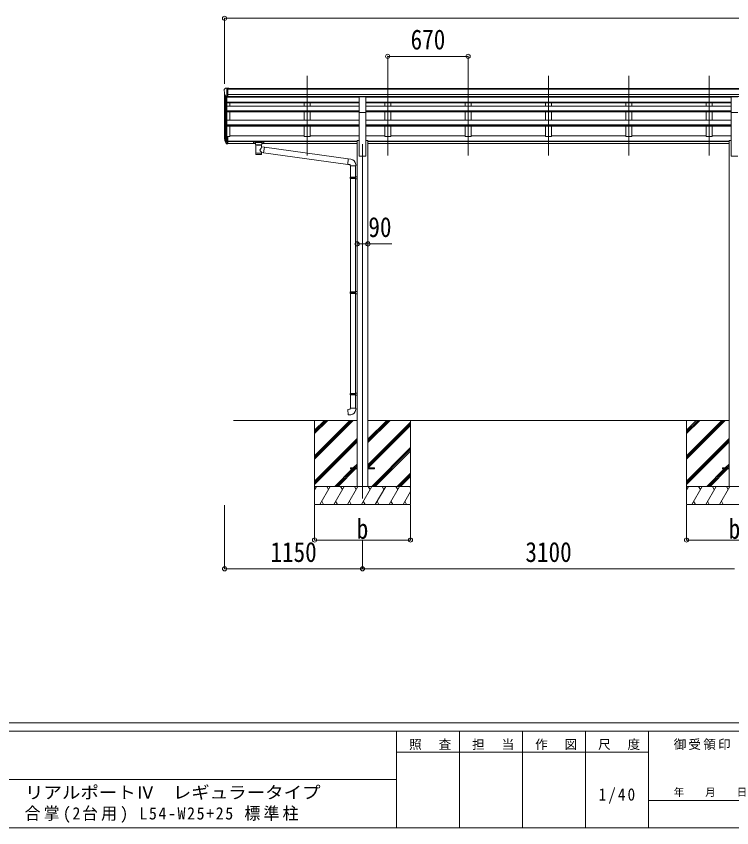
# Model space of a CAD drawing. Units: millimetres at full size. Extents: x -9783 to 33754, y -10064 to 6752.
# Drawn here: x 36 to 6000, y -6828 to -69 of the extents above; entities that cross this region are included whole.
import ezdxf
from ezdxf.enums import TextEntityAlignment as Align

# ---------------------------------------------------------------- set-up
doc = ezdxf.new("R2010")
doc.units = ezdxf.units.MM
doc.header["$LTSCALE"] = 35
doc.header["$PDMODE"] = 32
doc.header["$PDSIZE"] = 35
for name, color, linetype, lineweight in [('0-0_0', 7, 'Continuous', 9), ('0-1_本体', 4, 'Continuous', 9), ('0-2_部品', 7, 'Continuous', 9), ('0-8_PARTS2', 2, 'Continuous', 9), ('0-A_寸法', 6, 'Continuous', 9), ('F-0_240', 7, 'Continuous', 9)]:
    doc.layers.add(name, color=color, linetype=linetype, lineweight=lineweight)
doc.styles.add('ＭＳ ゴシック', font='')
doc.styles.get('ＭＳ ゴシック').set_extended_font_data('MS Gothic')

msp = doc.modelspace()

# ---------------------------------------------------------------- linework, layer by layer
at = {"layer": '0-0_0'}
for p, q in [((1846.2, -3435.17), (2877, -3435.17)), ((2522.2, -3435.17), (2522.2, -4135.16)), ((2522.2, -3729.34), (2816.38, -3435.17)), ((2522.2, -3743.48), (2830.53, -3435.17)), ((2522.2, -3757.63), (2844.67, -3435.17)), ((2522.2, -3545.5), (2632.54, -3435.17)), ((2522.2, -3531.35), (2618.39, -3435.17)), ((2522.2, -3517.21), (2604.25, -3435.17)), ((2967.4, -3620.79), (3153.04, -3435.17)), ((2967.4, -3606.65), (3138.89, -3435.17)), ((2967.4, -3592.51), (3124.75, -3435.17)), ((2967.4, -3435.17), (5977, -3435.17)), ((3322.2, -3435.17), (3322.2, -4135.16)), ((5622.2, -3435.17), (5622.2, -4135.16)), ((5622.2, -3729.34), (5916.38, -3435.17)), ((5622.2, -3743.48), (5930.53, -3435.17)), ((5622.2, -3757.63), (5944.67, -3435.17)), ((5622.2, -3545.5), (5732.54, -3435.17)), ((5622.2, -3531.35), (5718.39, -3435.17)), ((5622.2, -3517.21), (5704.25, -3435.17)), ((2967.4, -3804.64), (3322.2, -3449.84)), ((2967.4, -3818.78), (3322.2, -3463.99)), ((2969.66, -3830.67), (3322.2, -3478.13)), ((2522.2, -3941.47), (2877, -3586.68)), ((2522.2, -3955.62), (2877, -3600.82)), ((2522.2, -3969.76), (2877, -3614.96)), ((5622.2, -3941.47), (5977, -3586.68)), ((5622.2, -3955.62), (5977, -3600.82)), ((5622.2, -3969.76), (5977, -3614.96)), ((2999.01, -3985.16), (3322.2, -3661.98)), ((3013.15, -3985.16), (3322.2, -3676.12)), ((3027.3, -3985.16), (3322.2, -3690.26)), ((2690.65, -3985.16), (2836.15, -3839.67)), ((2704.79, -3985.16), (2850.29, -3839.67)), ((2718.93, -3985.16), (2864.43, -3839.67)), ((2845.15, -3830.67), (2877, -3798.81)), ((2859.29, -3830.67), (2877, -3812.95)), ((2873.43, -3830.67), (2877, -3827.09)), ((5790.65, -3985.16), (5936.15, -3839.67)), ((5804.79, -3985.16), (5950.29, -3839.67)), ((5818.93, -3985.16), (5964.43, -3839.67)), ((5945.15, -3830.67), (5977, -3798.81)), ((5959.29, -3830.67), (5977, -3812.95)), ((5973.43, -3830.67), (5977, -3827.09)), ((3211.15, -3985.16), (3322.2, -3874.11)), ((3225.29, -3985.16), (3322.2, -3888.25)), ((3239.43, -3985.16), (3322.2, -3902.39)), ((3322.2, -3985.16), (2522.2, -3985.16)), ((2522.2, -4012.67), (2538.08, -3985.16)), ((2566.95, -4135.16), (2653.55, -3985.16)), ((2638.55, -4011.15), (2623.55, -3985.16)), ((2682.42, -4135.16), (2769.02, -3985.16)), ((2754.02, -4011.15), (2739.02, -3985.16)), ((2797.89, -4135.16), (2884.49, -3985.16)), ((2869.49, -4011.15), (2854.49, -3985.16)), ((2913.36, -4135.16), (2999.96, -3985.16)), ((2984.96, -4011.15), (2969.96, -3985.16)), ((3028.83, -4135.16), (3115.43, -3985.16)), ((3100.43, -4011.15), (3085.43, -3985.16)), ((3144.3, -4135.16), (3230.9, -3985.16)), ((3200.9, -3985.16), (3215.9, -4011.15)), ((3316.37, -3985.16), (3322.2, -3995.26)), ((6422.2, -3985.16), (5622.2, -3985.16)), ((5622.2, -4012.67), (5638.08, -3985.16)), ((5666.95, -4135.16), (5753.55, -3985.16)), ((5738.55, -4011.15), (5723.55, -3985.16)), ((5782.42, -4135.16), (5869.02, -3985.16)), ((5854.02, -4011.15), (5839.02, -3985.16)), ((5897.89, -4135.16), (5984.49, -3985.16)), ((5969.49, -4011.15), (5954.49, -3985.16)), ((3259.77, -4135.16), (3322.2, -4027.03)), ((2581.95, -4109.19), (2596.95, -4135.16)), ((2697.42, -4109.18), (2712.42, -4135.16)), ((2812.89, -4109.18), (2827.89, -4135.16)), ((2928.36, -4109.18), (2943.36, -4135.16)), ((3043.83, -4109.18), (3058.83, -4135.16)), ((3159.3, -4109.19), (3174.3, -4135.16)), ((3274.77, -4109.19), (3289.77, -4135.16)), ((5681.95, -4109.19), (5696.95, -4135.16)), ((5797.42, -4109.18), (5812.42, -4135.16)), ((5912.89, -4109.18), (5927.89, -4135.16)), ((2522.2, -4135.16), (3322.2, -4135.16)), ((5622.2, -4135.16), (6422.2, -4135.16))]:
    msp.add_line(p, q, dxfattribs=at)
at = {"layer": '0-1_本体'}
for p, q in [((1798.7, -671.04), (7145.7, -671.04)), ((1772.2, -1072.04), (1772.2, -707.8)), ((1776.49, -726.6), (1776.49, -1096.3)), ((1786.2, -741.95), (1786.2, -1114.31)), ((1792.2, -742.42), (1792.2, -1069.87)), ((1792.2, -742.43), (2894.7, -742.43)), ((1798.7, -676.39), (7145.7, -676.39)), ((1798.7, -719.92), (7145.7, -719.92)), ((1798.7, -737.59), (7145.7, -737.59)), ((2894.7, -739.97), (1798.7, -739.97)), ((2437.2, -739.97), (2437.2, -742.43)), ((2487.2, -739.97), (2487.2, -742.43)), ((5994.7, -742.43), (2949.7, -742.43)), ((3107.2, -739.97), (3107.2, -742.43)), ((3157.2, -739.97), (3157.2, -742.43)), ((3777.2, -739.97), (3777.2, -742.43)), ((3827.2, -739.97), (3827.2, -742.43)), ((4447.2, -739.97), (4447.2, -742.43)), ((4497.2, -739.97), (4497.2, -742.43)), ((5117.2, -739.97), (5117.2, -742.43)), ((5167.2, -739.97), (5167.2, -742.43)), ((5787.2, -739.97), (5787.2, -742.43)), ((5837.2, -739.97), (5837.2, -742.43)), ((1792.2, -784.63), (2894.7, -784.63)), ((1792.2, -786.02), (2894.7, -786.02)), ((1792.2, -789.71), (2894.7, -789.71)), ((1817.2, -816.96), (1817.2, -789.71)), ((2437.2, -789.71), (2437.2, -816.96)), ((2487.2, -789.71), (2487.2, -816.96)), ((5994.7, -784.63), (2949.7, -784.63)), ((5994.7, -786.02), (2949.7, -786.02)), ((5994.7, -789.71), (2949.7, -789.71)), ((3107.2, -789.71), (3107.2, -816.96)), ((3157.2, -789.71), (3157.2, -816.96)), ((3777.2, -789.71), (3777.2, -816.96)), ((3827.2, -789.71), (3827.2, -816.96)), ((4447.2, -789.71), (4447.2, -816.96)), ((4497.2, -789.71), (4497.2, -816.96)), ((5117.2, -789.71), (5117.2, -816.96)), ((5167.2, -789.71), (5167.2, -816.96)), ((5787.2, -789.71), (5787.2, -816.96)), ((5837.2, -789.71), (5837.2, -816.96)), ((1792.2, -816.96), (2894.7, -816.96)), ((1792.2, -857.68), (2894.7, -857.68)), ((1792.2, -859.17), (2894.7, -859.17)), ((1792.2, -865.98), (2894.7, -865.98)), ((1817.2, -935.47), (1817.2, -865.98)), ((2437.2, -865.98), (2437.2, -935.47)), ((2487.2, -865.98), (2487.2, -935.47)), ((2894.7, -1235.17), (2894.7, -871.22)), ((5994.7, -816.96), (2949.7, -816.96)), ((5994.7, -857.68), (2949.7, -857.68)), ((5994.7, -859.17), (2949.7, -859.17)), ((5994.7, -865.98), (2949.7, -865.98)), ((2949.7, -1235.17), (2949.7, -871.22)), ((3107.2, -865.98), (3107.2, -935.47)), ((3157.2, -865.98), (3157.2, -935.47)), ((3777.2, -865.98), (3777.2, -935.47)), ((3827.2, -865.98), (3827.2, -935.47)), ((4447.2, -865.98), (4447.2, -935.47)), ((4497.2, -865.98), (4497.2, -935.47)), ((5117.2, -865.98), (5117.2, -935.47)), ((5167.2, -865.98), (5167.2, -935.47)), ((5787.2, -865.98), (5787.2, -935.47)), ((5837.2, -865.98), (5837.2, -935.47)), ((5994.7, -1235.17), (5994.7, -871.22)), ((1792.2, -935.47), (2894.7, -935.47)), ((5994.7, -935.47), (2949.7, -935.47)), ((1792.2, -974.78), (2894.7, -974.78)), ((1792.2, -976.26), (2894.7, -976.26)), ((1792.2, -985.74), (2894.7, -985.74)), ((1817.2, -1070.7), (1817.2, -985.74)), ((2437.2, -985.74), (2437.2, -1070.7)), ((5994.7, -974.78), (2949.7, -974.78)), ((5994.7, -976.26), (2949.7, -976.26)), ((5994.7, -985.74), (2949.7, -985.74)), ((3107.2, -985.74), (3107.2, -1070.7)), ((3777.2, -985.74), (3777.2, -1070.7)), ((4447.2, -985.74), (4447.2, -1070.7)), ((5117.2, -985.74), (5117.2, -1070.7)), ((5787.2, -985.74), (5787.2, -1070.7)), ((1798.7, -1070.7), (1817.2, -1070.7)), ((1817.2, -1065.9), (2437.2, -1065.9)), ((2487.2, -1065.9), (2894.7, -1065.9)), ((2949.7, -1065.9), (3107.2, -1065.9)), ((3157.2, -1065.9), (3777.2, -1065.9)), ((3827.2, -1065.9), (4447.2, -1065.9)), ((4497.2, -1065.9), (5117.2, -1065.9)), ((5167.2, -1065.9), (5787.2, -1065.9)), ((5837.2, -1065.9), (5994.7, -1065.9)), ((1798.7, -1110.2), (2877, -1110.2)), ((1798.7, -1111.58), (2877, -1111.58)), ((1798.7, -1128.76), (2030.2, -1128.76)), ((2084.2, -1128.76), (2877, -1128.76)), ((2877, -1105.17), (2877, -3985.16)), ((2877, -1105.17), (2894.7, -1105.17)), ((2949.7, -1105.17), (2967.4, -1105.17)), ((2967.4, -1105.17), (2967.4, -3985.16)), ((2967.4, -1110.2), (5977, -1110.2)), ((2967.4, -1111.58), (5977, -1111.58)), ((2967.4, -1128.76), (5977, -1128.76)), ((5977, -1105.17), (5994.7, -1105.17)), ((5977, -1105.17), (5977, -3985.16)), ((2894.7, -1235.17), (2949.7, -1235.17)), ((5994.7, -1235.17), (6049.7, -1235.17))]:
    msp.add_line(p, q, dxfattribs=at)
for points in [[(2949.7, -739.97), (5812.2, -740.08), (5994.7, -740.08)], [(2487.2, -985.74), (2487.2, -1070.7), (2437.2, -1070.7)], [(3157.2, -985.74), (3157.2, -1070.7), (3107.2, -1070.7)], [(3827.2, -985.74), (3827.2, -1070.7), (3777.2, -1070.7)], [(4497.2, -985.74), (4497.2, -1070.7), (4447.2, -1070.7)], [(5167.2, -985.74), (5167.2, -1070.7), (5117.2, -1070.7)], [(5837.2, -985.74), (5837.2, -1070.7), (5787.2, -1070.7)]]:
    msp.add_lwpolyline(points, dxfattribs=at)
at = {"layer": '0-2_部品'}
for p, q in [((1777.11, -670.01), (1773.05, -675.82)), ((1780.2, -669.44), (1777.87, -669.58)), ((1780.2, -669.44), (1798.7, -669.44)), ((1792.2, -742.42), (1792.2, -669.44)), ((1798.7, -669.44), (1808.7, -669.53)), ((1798.7, -741.42), (1798.7, -669.44)), ((1808.7, -671.04), (1808.7, -669.53)), ((1770.2, -678.81), (1770.2, -679.44)), ((1784.58, -740.61), (1775.3, -724.55)), ((1792.2, -742.42), (1787, -742.11)), ((1798.7, -741.42), (1792.2, -741.42)), ((2894.7, -739.31), (2949.7, -739.31)), ((2894.7, -871.38), (2894.7, -739.31)), ((2949.7, -871.38), (2949.7, -739.31)), ((5994.7, -739.31), (6049.7, -739.31)), ((5994.7, -871.38), (5994.7, -739.31)), ((2894.7, -871.38), (2949.7, -871.38)), ((5994.7, -871.38), (6049.7, -871.38)), ((1792.2, -1069.87), (1792.2, -1131.75)), ((1798.7, -1069.87), (1792.2, -1069.87)), ((1798.7, -1069.87), (1798.7, -1130.93)), ((1774.6, -1095.91), (1784.76, -1115.08)), ((1785.77, -1113.83), (1776.02, -1095.42)), ((1777.18, -1112.76), (1784.76, -1130.25)), ((1792.2, -1114.58), (1787.07, -1114.58)), ((1792.2, -1116.58), (1787.36, -1116.58)), ((1792.2, -1131.75), (1787.36, -1131.75)), ((1798.7, -1108.18), (1792.2, -1108.18)), ((1798.7, -1113.58), (1792.2, -1113.58)), ((1798.7, -1130.93), (1792.2, -1130.93)), ((2013.7, -1116.64), (2013.7, -1127.4)), ((2013.7, -1116.84), (2013.7, -1118.38)), ((2015.7, -1115.98), (2098.7, -1115.98)), ((2015.7, -1118.16), (2098.7, -1118.16)), ((2015.7, -1128.07), (2030.2, -1128.07)), ((2030.2, -1134.88), (2030.2, -1124.6)), ((2034.3, -1139.38), (2034.29, -1219.67)), ((2080.1, -1156.95), (2080.1, -1139.36)), ((2084.2, -1134.88), (2084.2, -1124.6)), ((2084.2, -1128.07), (2098.7, -1128.07)), ((2100.7, -1116.64), (2100.7, -1127.4)), ((2105.33, -1160.86), (2080.1, -1156.94)), ((2080.12, -1219.67), (2080.1, -1203.04)), ((2080.1, -1203.29), (2098.31, -1206.12)), ((2105.33, -1160.86), (2098.31, -1206.12)), ((2799.28, -1303.48), (2098.31, -1206.12)), ((2105.33, -1160.86), (2803.29, -1257.65)), ((2824.13, -1259.48), (2803.29, -1257.65)), ((2819.2, -1315.22), (2865.2, -1315.22)), ((2821.2, -1315.22), (2821.2, -1409.22)), ((2863.2, -1315.22), (2863.2, -1406.66)), ((2865.2, -1315.22), (2865.2, -1304.31)), ((2819.2, -1411.22), (2820.2, -1409.22)), ((2819.2, -1411.22), (2863.2, -1411.22)), ((2819.2, -1411.22), (2819.2, -1419.22)), ((2819.2, -1419.22), (2863.2, -1419.22)), ((2819.2, -1419.22), (2820.2, -1421.22)), ((2820.2, -1409.22), (2863.2, -1409.22)), ((2858.73, -1411.22), (2858.3, -1409.22)), ((2861.2, -1406.72), (2877.2, -1406.25)), ((2861.2, -1408.72), (2861.2, -1406.72)), ((2861.2, -1408.72), (2863.2, -1408.72)), ((2877.2, -1406.25), (2877.2, -1424.19)), ((2820.2, -1421.22), (2863.2, -1421.22)), ((2821.2, -1421.22), (2821.2, -2365.41)), ((2861.2, -1423.72), (2861.2, -1421.72)), ((2861.2, -1423.72), (2877.2, -1424.19)), ((2863.2, -1423.78), (2863.2, -2362.85)), ((2819.2, -2367.41), (2820.2, -2365.41)), ((2820.2, -2365.41), (2863.2, -2365.41)), ((2858.73, -2367.41), (2858.3, -2365.41)), ((2861.2, -2362.91), (2877.2, -2362.44)), ((2861.2, -2364.91), (2861.2, -2362.91)), ((2861.2, -2364.91), (2863.2, -2364.91)), ((2877.2, -2362.44), (2877.2, -2380.38)), ((2819.2, -2367.41), (2863.2, -2367.41)), ((2819.2, -2367.41), (2819.2, -2375.41)), ((2819.2, -2375.41), (2863.2, -2375.41)), ((2819.2, -2375.41), (2820.2, -2377.41)), ((2820.2, -2377.41), (2863.2, -2377.41)), ((2821.2, -2377.41), (2821.2, -3210.57)), ((2861.2, -2379.91), (2861.2, -2377.91)), ((2861.2, -2379.91), (2877.2, -2380.38)), ((2863.2, -2379.97), (2863.2, -3208.01)), ((2819.2, -3212.57), (2820.2, -3210.57)), ((2819.2, -3212.57), (2863.2, -3212.57)), ((2819.2, -3212.57), (2819.2, -3220.57)), ((2819.2, -3220.57), (2863.2, -3220.57)), ((2819.2, -3220.57), (2820.2, -3222.57)), ((2820.2, -3210.57), (2863.2, -3210.57)), ((2820.2, -3222.57), (2863.2, -3222.57)), ((2821.2, -3222.57), (2821.2, -3332.57)), ((2858.73, -3212.57), (2858.3, -3210.57)), ((2861.2, -3208.07), (2877.2, -3207.6)), ((2861.2, -3210.07), (2861.2, -3208.07)), ((2861.2, -3210.07), (2863.2, -3210.07)), ((2861.2, -3225.07), (2861.2, -3223.07)), ((2861.2, -3225.07), (2877.2, -3225.54)), ((2863.2, -3225.13), (2863.2, -3332.57)), ((2877.2, -3207.6), (2877.2, -3225.54)), ((2819.2, -3332.57), (2865.2, -3332.57)), ((2819.2, -3342.57), (2819.2, -3332.57)), ((2865.2, -3332.57), (2865.2, -3343.49))]:
    msp.add_line(p, q, dxfattribs=at)
at = {"layer": '0-2_部品', "color": 4}
for p, q in [((2822.4, -3830.67), (2822.4, -3839.67)), ((2877.2, -3830.67), (2822.4, -3830.67)), ((2877.2, -3839.67), (2822.4, -3839.67)), ((3022, -3830.67), (2967.2, -3830.67)), ((5922.2, -3830.67), (5922.2, -3839.67)), ((5977, -3830.67), (5922.2, -3830.67)), ((5977, -3839.67), (5922.2, -3839.67))]:
    msp.add_line(p, q, dxfattribs=at)
at = {"layer": '0-2_部品'}
for points in [[(2013.7, -1116.64), (2013.74, -1116.45), (2013.83, -1116.31), (2013.92, -1116.22), (2014.02, -1116.16), (2014.15, -1116.11), (2014.44, -1116.05), (2014.93, -1116), (2015.47, -1115.98), (2015.7, -1115.98)], [(2013.7, -1127.4), (2013.74, -1127.6), (2013.83, -1127.74), (2013.92, -1127.83), (2014.02, -1127.89), (2014.15, -1127.94), (2014.44, -1128), (2014.93, -1128.05), (2015.47, -1128.07), (2015.7, -1128.07)], [(2030.24, -1134.82), (2030.22, -1135.17), (2030.47, -1136.13), (2030.99, -1137.02), (2031.79, -1137.85), (2032.9, -1138.65), (2034.3, -1139.38)], [(2080.1, -1139.36), (2080.34, -1139.27), (2081.69, -1138.54), (2082.81, -1137.69), (2083.56, -1136.82), (2084.02, -1135.92), (2084.19, -1135.04)], [(2098.7, -1115.98), (2099.06, -1115.98), (2099.59, -1116.01), (2100.04, -1116.06), (2100.34, -1116.14), (2100.51, -1116.24), (2100.63, -1116.38), (2100.7, -1116.55), (2100.7, -1116.64)], [(2098.7, -1128.07), (2099.06, -1128.06), (2099.59, -1128.04), (2100.04, -1127.99), (2100.34, -1127.91), (2100.51, -1127.81), (2100.63, -1127.67), (2100.7, -1127.49), (2100.7, -1127.4)], [(2803.29, -1257.65), (2799.28, -1303.48), (2819.2, -1305.22), (2819.2, -1315.22)], [(2858.73, -1411.22), (2858.73, -1419.22), (2858.3, -1421.22)], [(2861.2, -1421.72), (2863.2, -1421.72), (2863.2, -1408.72)], [(2861.2, -2377.91), (2863.2, -2377.91), (2863.2, -2364.91)], [(2858.73, -2367.41), (2858.73, -2375.41), (2858.3, -2377.41)], [(2858.73, -3212.57), (2858.73, -3220.57), (2858.3, -3222.57)], [(2861.2, -3223.07), (2863.2, -3223.07), (2863.2, -3210.07)], [(2824.13, -3388.31), (2803.29, -3390.14), (2799.28, -3344.31), (2819.2, -3342.57)]]:
    msp.add_lwpolyline(points, dxfattribs=at)
at = {"layer": '0-2_部品', "color": 4}
msp.add_lwpolyline([(3022, -3830.67), (3022, -3839.67), (2967.2, -3839.67)], dxfattribs=at)
at = {"layer": '0-2_部品'}
for centre, radius, start, end in [((1773.2, -678.81), 3, 93, 180), ((1777.93, -670.58), 1, 93.5, 145), ((1972.2, -679.44), 202, 180, 192.90261), ((1787.18, -739.11), 3, 210, 266.5), ((1860.86, -1073.74), 89.07, 174.49576, 194.41188), ((1860.15, -1069.46), 88.05, 177.22392, 197.21071), ((1905.42, -1076.69), 133.22, 183.27987, 195.71302), ((1787.36, -1113.58), 3, 210, 270), ((1787.36, -1128.75), 3, 210, 270), ((1787.07, -1113.08), 1.5, 210, 270), ((2820.2, -1304.31), 45, 0, 85), ((2820.2, -3343.49), 45, 275, 0)]:
    msp.add_arc(centre, radius, start, end, dxfattribs=at)
for centre, major_axis, ratio, start_param, end_param in [((2015.7, -1118.38), (2, 0), 0.109601, 1.5707963, 3.1415927), ((2057.2, -1124.6), (27, 0), 0.122176, 6.2831853, 9.424778), ((2057.22, -1139.83), (-22.91, 0.42), 0.072511, 0.0008029, 1.5715993), ((2057.22, -1141.45), (-22.91, 0.42), 0.072511, 0.0008029, 1.5715993), ((2057.19, -1139.83), (22.92, 0.42), 0.07247, 4.71158, 6.2823764), ((2057.19, -1141.45), (22.92, 0.42), 0.07247, 4.71158, 6.2823764), ((2068.2, -1134.88), (16, 0), 0.361356, 6.2636979, 6.2831853), ((2098.7, -1118.38), (2, 0), 0.109601, 0, 1.5707963), ((2057.2, -1207.23), (22.91, 0), 0.122865, 3.1415927, 6.2831853), ((2057.2, -1183.49), (-22.81, -26.62), 0.234429, 1.6855472, 3.1268519), ((2059.76, -1180.84), (20.32, -22.25), 0.045535, 0.0389954, 1.3075346), ((2057.2, -1219.67), (22.92, 0), 0.101955, 3.1415499, 6.2833984)]:
    msp.add_ellipse(centre, major_axis=major_axis, ratio=ratio, start_param=start_param, end_param=end_param, dxfattribs=at)
at = {"layer": '0-8_PARTS2'}
for p, q in [((2462.2, -1228.96), (2462.2, -566.43)), ((3132.2, -1228.96), (3132.2, -566.43)), ((3802.2, -1228.96), (3802.2, -566.43)), ((4472.2, -1228.96), (4472.2, -566.43)), ((5142.2, -1228.96), (5142.2, -566.43)), ((5812.2, -1228.96), (5812.2, -566.43)), ((2922.2, -1135.17), (2922.2, -4085.16))]:
    msp.add_line(p, q, dxfattribs=at)
at = {"layer": '0-A_寸法'}
for p, q in [((1772.2, -86.81), (1772.2, -632.43)), ((1772.2, -86.81), (7172.2, -86.81)), ((3132.2, -403.42), (3132.2, -632.43)), ((3132.2, -403.42), (3802.2, -403.42)), ((3802.2, -403.42), (3802.2, -632.43)), ((2877.2, -1965.35), (2967.2, -1965.35)), ((2967.2, -1965.35), (3167.2, -1965.35)), ((1772.2, -4671.53), (1772.2, -4142.58)), ((2522.2, -4431.55), (2522.2, -4142.58)), ((3322.2, -4431.55), (3322.2, -4142.58)), ((5622.2, -4431.55), (5622.2, -4142.58)), ((2522.2, -4431.55), (3322.2, -4431.55)), ((2922.2, -4671.53), (2922.2, -4431.55)), ((5622.2, -4431.55), (6422.2, -4431.55)), ((1772.2, -4671.53), (2922.2, -4671.53)), ((2922.2, -4671.53), (6022.2, -4671.53))]:
    msp.add_line(p, q, dxfattribs=at)
for p in [(1772.2, -86.81), (3132.2, -403.42), (3802.2, -403.42), (2877.2, -1965.35), (2967.2, -1965.35), (2522.2, -4431.55), (3322.2, -4431.55), (5622.2, -4431.55), (1772.2, -4671.53), (2922.2, -4671.53)]:
    msp.add_point(p, dxfattribs=at)
at = {"layer": 'F-0_240', "color": 5}
for p, q in [((-9783.03, -5953.1), (9396.97, -5953.1)), ((-9783.03, -6023.1), (6285.75, -6023.1)), ((3205.75, -6023.1), (3205.75, -6828.1)), ((3730.75, -6023.1), (3730.75, -6828.1)), ((4255.75, -6023.1), (4255.75, -6828.1)), ((4780.75, -6023.1), (4780.75, -6828.1)), ((5305.75, -6023.1), (5305.75, -6828.1)), ((3205.75, -6198.1), (5305.75, -6198.1)), ((-3969.25, -6425.6), (3205.75, -6425.6)), ((5305.75, -6600.6), (6285.75, -6600.6)), ((-9783.03, -6828.1), (9396.97, -6828.1))]:
    msp.add_line(p, q, dxfattribs=at)

# ---------------------------------------------------------------- texts
at = {"layer": '0-A_寸法', "color": 7, "style": 'ＭＳ ゴシック', "width": 0.85}
for s, p in [('670', (3322.83, -396.42)), ('90', (2970.95, -1958.35)), ('b', (2874.08, -4471.55)), ('b', (5974.08, -4471.55)), ('1150', (2154.7, -4664.53)), ('3100', (4279.7, -4664.53))]:
    msp.add_text(s, height=166.8, dxfattribs=at).set_placement(p, align=Align.BOTTOM_LEFT)
at = {"layer": 'F-0_240', "style": 'ＭＳ ゴシック', "width": 1.1}
msp.add_text('リアルポートⅣ\u3000レギュラータイプ', height=102.6, dxfattribs=at).set_placement((109.35, -6616.22), align=Align.BOTTOM_LEFT)
at = {"layer": 'F-0_240', "style": 'ＭＳ ゴシック'}
msp.add_text('年\u3000\u3000月\u3000\u3000日', height=64.15, dxfattribs=at).set_placement((5515.76, -6583.1), align=Align.BOTTOM_LEFT)
at = {"layer": 'F-0_240', "attachment_point": 7, "style": 'ＭＳ ゴシック'}
for s, insert, char_height in [('\\T1.17;照\u3000査', (3310.76, -6180.6), 76.98), ('\\T1.17;担\u3000当', (3835.76, -6180.6), 76.98), ('\\T1.17;作\u3000図', (4360.75, -6180.6), 76.98), ('\\T1.17;尺\u3000度', (4885.76, -6180.6), 76.98), ('\\T1.17;御受領印', (5515.75, -6180.6), 76.98), ('\\T1.28;\\W0.9;1/40', (4890.13, -6626.85), 102.6), ('\\T1.2;\\W0.95;合掌(2台用)\\~L54-W25+25\\~標準柱', (105.77, -6786.55), 102.6)]:
    msp.add_mtext(s, dxfattribs=dict(at, insert=insert, char_height=char_height))

doc.saveas('drawing.dxf')
